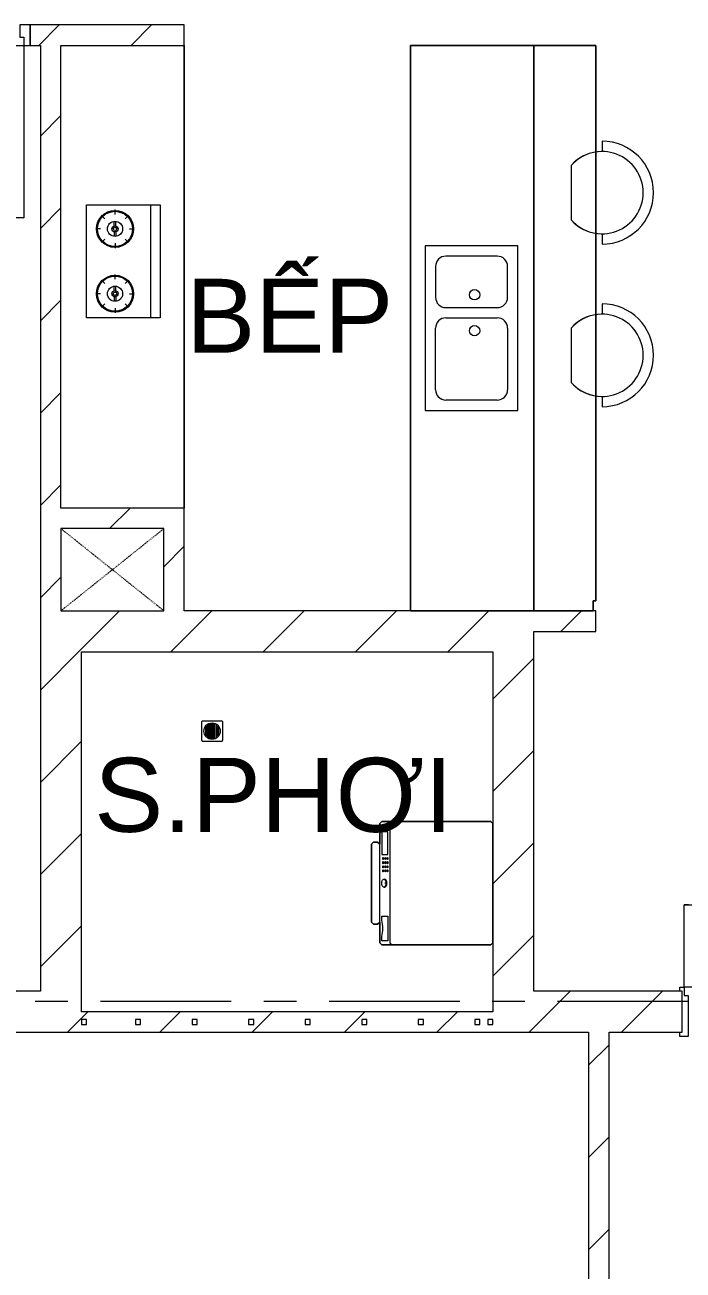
# Model space of a CAD drawing. Header units: millimetres. Extents: x -20144 to 117103, y -11426 to 48263.
# Drawn here: x 66326 to 69525, y 31643 to 37700 of the extents above; entities that cross this region are included whole.
import ezdxf

# ---------------------------------------------------------------- set-up
doc = ezdxf.new("R2010")
doc.units = ezdxf.units.MM
doc.linetypes.add('Dash_2_', pattern=[6.35, 3.175, -3.175])
doc.linetypes.add('Grid Line', pattern=[22.225, 12.7, -3.175, 3.175, -3.175])
for name, color, linetype, lineweight in [('A-DETL-GENF', 31, 'Continuous', 5), ('A-DETL-GENF-HDLN', 161, 'Dash_2_', 5), ('CHU', 181, 'Continuous', 5), ('CUA', 31, 'Continuous', 9), ('HATCH-TUONG', 152, 'Continuous', 9), ('NET THAY 2', 55, 'Continuous', 5), ('NET-CAT', 3, 'Continuous', 9), ('THIET BI', 44, 'Continuous', 5), ('THIET-BI', 44, 'Continuous', 5), ('TRUC', 225, 'Continuous', 5)]:
    doc.layers.add(name, color=color, linetype=linetype, lineweight=lineweight)
doc.styles.add('Arial_4', font='arial.ttf', dxfattribs={"height": 360})
pattern_1 = [(45, (71000, 0), (-224.5064, 224.5064), [])]

# ---------------------------------------------------------------- blocks, each defined once
blk = doc.blocks.new('CUA VAO CAN HO_0001 - Type 1-434610-MẶT BẰNG TẦNG 23')
at = {"layer": 'CUA', "lineweight": 5}
for p, q in [((-570, 97.7), (-570, 117.7)), ((-570, 117.7), (-530, 117.7)), ((-560, 97.7), (-570, 97.7)), ((-560, -102.3), (-560, 97.7)), ((-530, 117.7), (-530, -81.3)), ((733, 117.7), (773, 117.7)), ((733, -81.3), (733, 117.7)), ((763, 97.7), (763, -102.3)), ((773, 97.7), (763, 97.7)), ((773, 117.7), (773, 97.7)), ((-570, -102.3), (-560, -102.3)), ((-570, -122.3), (-570, -102.3)), ((-550, -81.3), (-550, -122.3)), ((-530, -81.3), (-550, -81.3)), ((753, -81.3), (733, -81.3)), ((753, -122.3), (753, -81.3)), ((763, -102.3), (773, -102.3)), ((773, -102.3), (773, -122.3)), ((-550, -122.3), (-570, -122.3)), ((773, -122.3), (753, -122.3))]:
    blk.add_line(p, q, dxfattribs=at)
at = {"layer": 'CUA'}
for p, q in [((-509, -122.3), (-549, -122.3)), ((-549, -122.3), (-549, -1022.3)), ((-509, -1022.3), (-509, -122.3)), ((712, -122.3), (752, -122.3)), ((712, -522.3), (712, -122.3)), ((752, -122.3), (752, -522.3)), ((752, -522.3), (712, -522.3)), ((-549, -1022.3), (-509, -1022.3))]:
    blk.add_line(p, q, dxfattribs=at)
at = {"layer": 'CUA', "lineweight": 5}
for centre, radius, start, end in [((-549, -122.3), 900, 270, 0.5), ((752, -122.3), 400, 179.5, 270)]:
    blk.add_arc(centre, radius, start, end, dxfattribs=at)
blk = doc.blocks.new('CUA PHONG NGU - Type 1-398312-MẶT BẰNG TẦNG 23')
at = {"layer": 'CUA'}
for p, q in [((-317.5, 890.3), (-277.5, 890.3)), ((-317.5, 52.3), (-317.5, 890.3)), ((-277.5, 890.3), (-277.5, 52.3)), ((-277.5, 52.3), (-317.5, 52.3))]:
    blk.add_line(p, q, dxfattribs=at)
at = {"layer": 'CUA', "lineweight": 5}
for p, q in [((-318.5, 52.3), (-348.5, 52.3)), ((-348.5, 52.3), (-348.5, -47.7)), ((-318.5, 11.3), (-318.5, 52.3)), ((-298.5, 11.3), (-318.5, 11.3)), ((-298.5, -47.7), (-298.5, 11.3)), ((521.5, 11.3), (501.5, 11.3)), ((501.5, 11.3), (501.5, -47.7)), ((551.5, 52.3), (521.5, 52.3)), ((521.5, 52.3), (521.5, 11.3)), ((551.5, -47.7), (551.5, 52.3)), ((-348.5, -47.7), (-298.5, -47.7)), ((501.5, -47.7), (551.5, -47.7))]:
    blk.add_line(p, q, dxfattribs=at)
blk.add_arc((-317.5, 52.3), 838, 359.5, 90, dxfattribs=at)
blk = doc.blocks.new('X-BEP - X-BEP-645522-MẶT BẰNG TẦNG 23')
at = {"layer": 'THIET BI'}
for p, q in [((2250.1, 0), (0.1, 0)), ((0.1, 0), (2250.1, 0)), ((775.5, -117.4), (1324.5, -117.4)), ((775.5, -475.7), (775.5, -117.4)), ((1324.5, -117.4), (1324.5, -475.7)), ((1324.5, -162.4), (775.5, -162.4)), ((842.7, -287.3), (826.1, -270.7)), ((892.3, -266.8), (892.3, -243.3)), ((941.9, -287.3), (958.5, -270.7)), ((1158.1, -287.3), (1141.5, -270.7)), ((1207.7, -266.8), (1207.7, -243.3)), ((1257.3, -287.3), (1273.9, -270.7)), ((822.1, -336.9), (798.7, -336.9)), ((878.1, -332.9), (855.6, -332.9)), ((878.1, -341), (855.6, -341)), ((906.4, -332.9), (928.9, -332.9)), ((906.4, -341), (928.9, -341)), ((962.5, -336.9), (985.9, -336.9)), ((1137.5, -336.9), (1114.1, -336.9)), ((1193.6, -332.9), (1171.1, -332.9)), ((1193.6, -341), (1171.1, -341)), ((1221.9, -332.9), (1244.4, -332.9)), ((1221.9, -341), (1244.4, -341)), ((1277.9, -336.9), (1301.3, -336.9)), ((842.7, -386.6), (826.1, -403.1)), ((892.3, -407.1), (892.3, -430.5)), ((941.9, -386.6), (958.5, -403.1)), ((1158.1, -386.6), (1141.5, -403.1)), ((1207.7, -407.1), (1207.7, -430.5)), ((1257.3, -386.6), (1273.9, -403.1)), ((1324.5, -475.7), (775.5, -475.7))]:
    blk.add_line(p, q, dxfattribs=at)
for centre, radius in [((892.3, -336.9), 90), ((892.3, -336.9), 85.5), ((892.3, -336.9), 36.9), ((1207.7, -336.9), 90), ((1207.7, -336.9), 85.5), ((1207.7, -336.9), 36.9), ((892.3, -336.9), 14.7), ((892.3, -336.9), 8.24), ((1207.7, -336.9), 14.7), ((1207.7, -336.9), 8.24)]:
    blk.add_circle(centre, radius, dxfattribs=at)
blk = doc.blocks.new('X-BEP - X-BEP-496224-MẶT BẰNG TẦNG 23')
at = {"layer": 'THIET BI'}
for p, q in [((2750, 0), (0, 0)), ((0, 0), (0, -600)), ((0, 0), (2750, 0)), ((0, -600), (0, 0)), ((2750, -600), (2750, 0)), ((2750, 0), (2750, -600)), ((975, -71.5), (975, -521.5)), ((1775, -71.5), (975, -71.5)), ((1775, -521.5), (1775, -71.5)), ((1025, -421.5), (1025, -171.5)), ((1075, -121.5), (1375, -121.5)), ((1425, -171.5), (1425, -421.5)), ((1475, -171.5), (1475, -421.5)), ((1675, -121.5), (1525, -121.5)), ((1725, -421.5), (1725, -171.5)), ((1375, -471.5), (1075, -471.5)), ((1525, -471.5), (1675, -471.5)), ((975, -521.5), (1775, -521.5)), ((0, -600), (2750, -600)), ((2750, -600), (0, -600))]:
    blk.add_line(p, q, dxfattribs=at)
for centre in [(1362.5, -311.5), (1537.5, -311.5)]:
    blk.add_circle(centre, 25, dxfattribs=at)
for centre, start, end in [((1075, -171.5), 90, 180), ((1375, -171.5), 360, 90), ((1525, -171.5), 90, 180), ((1675, -171.5), 0, 90), ((1075, -421.5), 180, 270), ((1375, -421.5), 270, 0), ((1525, -421.5), 180, 270), ((1675, -421.5), 270, 0)]:
    blk.add_arc(centre, 50, start, end, dxfattribs=at)
blk = doc.blocks.new('X-BAR - X-BAR-496783-MẶT BẰNG TẦNG 23')
at = {"layer": 'THIET BI'}
for p, q in [((-287.2, -47.8), (-300, -47.8)), ((-300, -47.8), (-300, -2750)), ((-300, -2750), (-300, -47.8)), ((-300, -47.8), (-287.2, -47.8)), ((0, 0), (-287.2, 0)), ((-287.2, 0), (-287.2, -47.8)), ((-287.2, -47.8), (-287.2, 0)), ((-287.2, 0), (0, 0)), ((0, -2750), (0, 0)), ((0, 0), (0, -2750)), ((-300, -2750), (0, -2750)), ((0, -2750), (-300, -2750))]:
    blk.add_line(p, q, dxfattribs=at)
blk = doc.blocks.new('X-GHE BAR - X-GHE BAR-449055-MẶT BẰNG TẦNG 23')
at = {"layer": 'THIET BI'}
for p, q in [((-250, -250), (-200, -250)), ((-250, -250), (-200, -250)), ((200, -250), (250, -250)), ((200, -250), (250, -250)), ((-132.3, -400), (132.3, -400)), ((-132.3, -400), (132.3, -400))]:
    blk.add_line(p, q, dxfattribs=at)
for radius, start, end in [(250, 0, 180), (250, 0, 180), (200, 311.40962, 228.59038), (200, 180, 228.59038), (200, 311.40962, 0)]:
    blk.add_arc((0, -250), radius, start, end, dxfattribs=at)
blk = doc.blocks.new('X-MAY GIAT - X-MAY GIAT-V84-MẶT BẰNG TẦNG 23')
at = {"layer": 'THIET BI'}
for p, q in [((-290, 0), (-300, -10)), ((-300, -10), (-290, 0)), ((290, 0), (-290, 0)), ((-290, 0), (290, 0)), ((300, -10), (290, 0)), ((290, 0), (300, -10)), ((-300, -10), (-300, -540)), ((-300, -540), (-300, -10)), ((300, -540), (300, -10)), ((300, -10), (300, -540)), ((-300, -490), (-290, -500)), ((-300, -540), (-290, -550)), ((-290, -550), (-300, -540)), ((-290, -500), (290, -500)), ((-250, -510), (-250, -540)), ((-140, -510), (-250, -510)), ((-250, -540), (-140, -540)), ((-140, -540), (-140, -510)), ((-20, -530), (-20, -525)), ((0, -520), (0, -525)), ((20, -530), (20, -525)), ((160, -510), (280, -510)), ((160, -540), (160, -510)), ((180, -540), (160, -540)), ((280, -540), (260, -540)), ((280, -510), (280, -540)), ((290, -500), (300, -490)), ((290, -550), (300, -540)), ((300, -540), (290, -550)), ((-290, -550), (-190, -550)), ((-190, -550), (-290, -550)), ((-190, -550), (-200, -560)), ((-200, -560), (-190, -550)), ((-200, -560), (-200, -580)), ((-200, -580), (-200, -560)), ((-200, -580), (-190, -590)), ((-190, -590), (-200, -580)), ((190, -550), (-190, -550)), ((-190, -590), (190, -590)), ((190, -590), (-190, -590)), ((200, -560), (190, -550)), ((190, -550), (290, -550)), ((190, -550), (200, -560)), ((290, -550), (190, -550)), ((190, -590), (200, -580)), ((200, -580), (190, -590)), ((200, -580), (200, -560)), ((200, -560), (200, -580))]:
    blk.add_line(p, q, dxfattribs=at)
blk.add_arc((220, -697.5), 162.5, 75.74997, 104.25003, dxfattribs=at)
for centre, major_axis in [((-120, -512.5), (5, 0)), ((-120, -522.5), (5, 0)), ((-120, -532.5), (5, 0)), ((-100, -512.5), (5, 0)), ((-100, -522.5), (5, 0)), ((-100, -532.5), (5, 0)), ((-80, -512.5), (5, 0)), ((-80, -522.5), (5, 0)), ((-80, -532.5), (5, 0)), ((-60, -512.5), (-5, 0)), ((-60, -522.5), (-5, 0)), ((-60, -532.5), (-5, 0)), ((0, -530), (-20, 0))]:
    blk.add_ellipse(centre, major_axis=major_axis, ratio=0.5, dxfattribs=at)
blk.add_ellipse((0, -525), major_axis=(-20, 0), ratio=0.5, start_param=3.141593, end_param=6.283185, dxfattribs=at)
blk = doc.blocks.new('Railing - 25mm-666288-MẶT BẰNG TẦNG 23')
at = {"layer": 'NET THAY 2'}
for p, q in [((12.5, 12.5), (-12.5, 12.5)), ((-12.5, 12.5), (-12.5, -12.5)), ((12.5, -12.5), (12.5, 12.5)), ((-12.5, -12.5), (12.5, -12.5))]:
    blk.add_line(p, q, dxfattribs=at)
blk = doc.blocks.new('Railing - Railing-621038-MẶT BẰNG TẦNG 23')
at = {"rotation": 90}
for p in [(-4387, 32849.9), (-4124.5, 32849.9), (-3849.5, 32849.9), (-3574.5, 32849.9), (-3299.5, 32849.9), (-3024.5, 32849.9), (-2749.5, 32849.9), (-2474.5, 32849.9), (-2412, 32849.9)]:
    blk.add_blockref('Railing - 25mm-666288-MẶT BẰNG TẦNG 23', p, dxfattribs=at)
blk = doc.blocks.new('X-PHEU - X-PHEU-444926-MẶT BẰNG TẦNG 23')
at = {"layer": 'THIET-BI'}
for p, q in [((29, 125), (121, 125)), ((25, 29), (25, 121)), ((42.5, 90.5), (42.5, 59.5)), ((47.5, 51.8), (47.5, 98.2)), ((52.5, 103.1), (52.5, 46.9)), ((57.5, 43.5), (57.5, 106.5)), ((62.5, 108.8), (62.5, 41.2)), ((67.5, 39.8), (67.5, 110.2)), ((72.5, 110.9), (72.5, 78.1)), ((72.5, 71.9), (72.5, 39.1)), ((77.5, 78.1), (77.5, 110.9)), ((77.5, 39.1), (77.5, 71.9)), ((82.5, 110.2), (82.5, 39.8)), ((87.5, 41.2), (87.5, 108.8)), ((92.5, 106.5), (92.5, 43.5)), ((97.5, 46.9), (97.5, 103.1)), ((102.5, 98.2), (102.5, 51.8)), ((107.5, 59.5), (107.5, 90.5)), ((125, 121), (125, 29)), ((121, 25), (29, 25))]:
    blk.add_line(p, q, dxfattribs=at)
blk.add_circle((75, 75), 40, dxfattribs=at)
for centre, radius, start, end in [((29, 121), 4, 90, 180), ((121, 121), 4, 0, 90), ((75, 75), 36, 139.80824, 154.52563), ((75, 75), 36, 119.0853, 128.68219), ((75, 75), 36, 102.0247, 110.31751), ((75, 75), 4, 128.68219, 231.31781), ((75, 75), 36, 90, 93.98208), ((75, 75), 36, 86.01792, 90), ((75, 75), 4, 308.68219, 51.31781), ((75, 75), 36, 69.68249, 77.9753), ((75, 75), 36, 51.31781, 60.9147), ((75, 75), 36, 25.47437, 40.19176), ((29, 29), 4, 180, 270), ((75, 75), 36, 205.47437, 220.19176), ((75, 75), 36, 231.31781, 240.9147), ((75, 75), 36, 249.68249, 257.9753), ((75, 75), 36, 266.01792, 270), ((75, 75), 36, 270, 273.98208), ((75, 75), 36, 282.0247, 290.31751), ((75, 75), 36, 299.0853, 308.68219), ((75, 75), 36, 319.80824, 334.52563), ((121, 29), 4, 270, 360)]:
    blk.add_arc(centre, radius, start, end, dxfattribs=at)
blk = doc.blocks.new('Family2 - Family1 2-691442-MẶT BẰNG TẦNG 23')
at = {"layer": 'A-DETL-GENF'}
for p, q in [((500, 400), (0, 400)), ((0, 400), (0, 0)), ((500, 0), (500, 400)), ((0, 0), (500, 0))]:
    blk.add_line(p, q, dxfattribs=at)
at = {"layer": 'A-DETL-GENF-HDLN'}
for p, q in [((0, 400), (500, 0.8)), ((0, 0), (500, 399.2))]:
    blk.add_line(p, q, dxfattribs=at)

msp = doc.modelspace()

# ---------------------------------------------------------------- hatches: boundary and pattern name
at = {"layer": 'HATCH-TUONG', "lineweight": 5}
h = msp.add_hatch(dxfattribs=at)
h.set_pattern_fill('FP_4', color=256, style=0, pattern_type=2)
h.set_pattern_definition(pattern_1)
h.paths.add_polyline_path([(66400.5, 37599.9), (67100.5, 37599.9), (67100.5, 37699.9), (66350.5, 37699.9), (66350.5, 37599.9)], flags=0)
h.paths.add_polyline_path([(65230.5, 37599.9), (65450.5, 37599.9), (65450.5, 37699.9), (65230.5, 37699.9)], flags=0)
h.paths.add_polyline_path([(64530.5, 37599.9), (64530.5, 37699.9), (62700.4, 37699.9), (62700.4, 37599.9), (64311, 37599.9)], flags=0)
h = msp.add_hatch(dxfattribs=at)
h.set_pattern_fill('FP_4', color=256, style=0, pattern_type=2)
h.set_pattern_definition(pattern_1)
h.paths.add_polyline_path([(66400.5, 34849.9), (66500.5, 34849.9), (66500.5, 37599.9), (66400.5, 37599.9), (66400.5, 35249.9)], flags=0)
h = msp.add_hatch(dxfattribs=at)
h.set_pattern_fill('FP_4', color=256, style=0, pattern_type=2)
h.set_pattern_definition(pattern_1)
h.paths.add_polyline_path([(67000.5, 35249.9), (67000.5, 35349.9), (66500.5, 35349.9), (66500.5, 35249.9)], flags=0)
h = msp.add_hatch(dxfattribs=at)
h.set_pattern_fill('FP_4', color=256, style=0, pattern_type=2)
h.set_pattern_definition(pattern_1)
h.paths.add_polyline_path([(67000.5, 34849.9), (67100.5, 34849.9), (67100.5, 35349.9), (67000.5, 35349.9), (67000.5, 35249.7)], flags=0)
h = msp.add_hatch(dxfattribs=at)
h.set_pattern_fill('FP_4', color=256, style=0, pattern_type=2)
h.set_pattern_definition(pattern_1)
h.paths.add_polyline_path([(66400.5, 32999.9), (66600.5, 32999.9), (66600.5, 34849.9), (66400.5, 34849.9), (66400.5, 34052.6)], flags=0)
h = msp.add_hatch(dxfattribs=at)
h.set_pattern_fill('FP_4', color=256, style=0, pattern_type=2)
h.set_pattern_definition(pattern_1)
h.paths.add_polyline_path([(68800.5, 34649.9), (68800.5, 34849.9), (66600.5, 34849.9), (66600.5, 34649.9), (68600.5, 34649.9)], flags=0)
h = msp.add_hatch(dxfattribs=at)
h.set_pattern_fill('FP_4', color=256, style=0, pattern_type=2)
h.set_pattern_definition(pattern_1)
h.paths.add_polyline_path([(69100.5, 34749.9), (69100.5, 34849.9), (68800.5, 34849.9), (68800.5, 34749.9)], flags=0)
h = msp.add_hatch(dxfattribs=at)
h.set_pattern_fill('FP_4', color=256, style=0, pattern_type=2)
h.set_pattern_definition(pattern_1)
h.paths.add_polyline_path([(68600.5, 32799.9), (68800.5, 32799.9), (68800.5, 34649.9), (68600.5, 34649.9), (68600.5, 32837.4)], flags=0)
h = msp.add_hatch(dxfattribs=at)
h.set_pattern_fill('FP_4', color=256, style=0, pattern_type=2)
h.set_pattern_definition(pattern_1)
h.paths.add_polyline_path([(66600.5, 32799.9), (66600.5, 32999.9), (64850.5, 32999.9), (64850.5, 32799.9), (65333.6, 32799.9)], flags=0)
h = msp.add_hatch(dxfattribs=at)
h.set_pattern_fill('FP_4', color=256, style=0, pattern_type=2)
h.set_pattern_definition(pattern_1)
h.paths.add_polyline_path([(70843.5, 32799.9), (72350.5, 32799.9), (72350.5, 32999.9), (70843.5, 32999.9)], flags=0)
h.paths.add_polyline_path([(69424.1, 32799.9), (69520.5, 32799.9), (69520.5, 32999.9), (68800.5, 32999.9), (68800.5, 32799.9), (69165.6, 32799.9)], flags=0)
h = msp.add_hatch(dxfattribs=at)
h.set_pattern_fill('FP_4', color=256, style=0, pattern_type=2)
h.set_pattern_definition(pattern_1)
h.paths.add_polyline_path([(68263, 32799.9), (68600.5, 32799.9), (68600.5, 32837.4), (68575.5, 32837.4), (68575.5, 32862.4), (68600.5, 32862.4), (68600.5, 32899.9), (66600.5, 32899.9), (66600.5, 32862.4), (66625.5, 32862.4), (66625.5, 32837.4), (66600.5, 32837.4), (66600.5, 32799.9), (68238, 32799.9)], flags=0)
h.paths.add_polyline_path([(67713, 32837.4), (67688, 32837.4), (67688, 32862.4), (67713, 32862.4)], flags=0)
h.paths.add_polyline_path([(67413, 32837.4), (67413, 32862.4), (67438, 32862.4), (67438, 32837.4)], flags=0)
h.paths.add_polyline_path([(66888, 32837.4), (66863, 32837.4), (66863, 32862.4), (66888, 32862.4)], flags=0)
h.paths.add_polyline_path([(68513, 32837.4), (68513, 32862.4), (68538, 32862.4), (68538, 32837.4)], flags=0)
h.paths.add_polyline_path([(67988, 32837.4), (67963, 32837.4), (67963, 32862.4), (67988, 32862.4)], flags=0)
h.paths.add_polyline_path([(67163, 32837.4), (67138, 32837.4), (67138, 32862.4), (67163, 32862.4)], flags=0)
h.paths.add_polyline_path([(68238, 32837.4), (68238, 32862.4), (68263, 32862.4), (68263, 32837.4)], flags=0)
h = msp.add_hatch(dxfattribs=at)
h.set_pattern_fill('FP_4', color=256, style=0, pattern_type=2)
h.set_pattern_definition(pattern_1)
h.paths.add_polyline_path([(69165.6, 31099.9), (69165.6, 32799.9), (69065.6, 32799.9), (69065.6, 31099.9)], flags=0)

# ---------------------------------------------------------------- linework, layer by layer
at = {"layer": 'NET-CAT', "lineweight": 15}
for p, q in [((67100.5, 37699.9), (66350.5, 37699.9)), ((66350.5, 37699.9), (66350.5, 37599.9)), ((67100.5, 37599.9), (67100.5, 37699.9)), ((66350.5, 37599.9), (66400.5, 37599.9)), ((66400.5, 37599.9), (66400.5, 34849.9)), ((66500.5, 35349.9), (66500.5, 37599.9)), ((66500.5, 37599.9), (67100.5, 37599.9)), ((67000.5, 35349.9), (66500.5, 35349.9)), ((67100.5, 35349.9), (67000.5, 35349.9)), ((67100.5, 34849.9), (67100.5, 35349.9)), ((66400.5, 34849.9), (66400.5, 32999.9)), ((68800.5, 34849.9), (67100.5, 34849.9)), ((69100.5, 34849.9), (68800.5, 34849.9)), ((69100.5, 34749.9), (69100.5, 34849.9)), ((68800.5, 34649.9), (68800.5, 34749.9)), ((68800.5, 34749.9), (69100.5, 34749.9)), ((66600.5, 32999.9), (66600.5, 34649.9)), ((66600.5, 34649.9), (68600.5, 34649.9)), ((68600.5, 34649.9), (68600.5, 32899.9)), ((68800.5, 32999.9), (68800.5, 34649.9)), ((66400.5, 32999.9), (64850.5, 32999.9)), ((66600.5, 32899.9), (66600.5, 32999.9)), ((69520.5, 32999.9), (68800.5, 32999.9)), ((69520.5, 32799.9), (69520.5, 32999.9)), ((68600.5, 32899.9), (66600.5, 32899.9)), ((64850.5, 32799.9), (66600.5, 32799.9)), ((66600.5, 32799.9), (68600.5, 32799.9)), ((68600.5, 32799.9), (68800.5, 32799.9)), ((68800.5, 32799.9), (69065.6, 32799.9)), ((69065.6, 32799.9), (69065.6, 31099.9)), ((69165.6, 32799.9), (69520.5, 32799.9)), ((69165.6, 31099.9), (69165.6, 32799.9))]:
    msp.add_line(p, q, dxfattribs=at)
at = {"layer": 'TRUC', "linetype": 'Grid Line', "ltscale": 50}
msp.add_line((114000.5, 32949.9), (58907.6, 32949.9), dxfattribs=at)

# ---------------------------------------------------------------- block references
at = {"lineweight": 9}
for name, p, rotation in [('CUA PHONG NGU - Type 1-398312-MẶT BẰNG TẦNG 23', (66002, 37652.2), 180), ('X-BEP - X-BEP-645522-MẶT BẰNG TẦNG 23', (67100.5, 37600), 270), ('X-BEP - X-BEP-496224-MẶT BẰNG TẦNG 23', (68200.5, 34850), 90), ('X-BAR - X-BAR-496783-MẶT BẰNG TẦNG 23', (68800.5, 34850), 180), ('X-GHE BAR - X-GHE BAR-449055-MẶT BẰNG TẦNG 23', (69381.5, 36883.9), 270), ('X-GHE BAR - X-GHE BAR-449055-MẶT BẰNG TẦNG 23', (69381.5, 36092.9), 270), ('CUA VAO CAN HO_0001 - Type 1-434610-MẶT BẰNG TẦNG 23', (70283.4, 32897.7), 180), ('X-MAY GIAT - X-MAY GIAT-V84-MẶT BẰNG TẦNG 23', (68600.5, 33525), 270)]:
    msp.add_blockref(name, p, dxfattribs=dict(at, rotation=rotation))
at = {"lineweight": 5}
msp.add_blockref('Family2 - Family1 2-691442-MẶT BẰNG TẦNG 23', (66500.5, 34849.9), dxfattribs=at)
at = {"lineweight": 9}
for name, p in [('X-PHEU - X-PHEU-444926-MẶT BẰNG TẦNG 23', (67160.5, 34189.9)), ('Railing - Railing-621038-MẶT BẰNG TẦNG 23', (71000, 0))]:
    msp.add_blockref(name, p, dxfattribs=at)

# ---------------------------------------------------------------- texts
at = {"layer": 'CHU', "color": 7, "char_height": 360, "attachment_point": 3, "line_spacing_factor": 0.936439, "style": 'Arial_4'}
for s, insert, width in [('\\pt2540,5080,7620,10160,12700,15240,17780,20320,22860,25400,27940,30480,33020,35560,38100,40640,43180,45720,48260,50800,53340,55880,58420,60960,63500,66040,68580,71120,73660,76200,78740,81280;BẾP', (68116.4, 36465.2), 1001.92), ('\\pt2540,5080,7620,10160,12700,15240,17780,20320,22860,25400,27940,30480,33020,35560,38100,40640,43180,45720,48260,50800,53340,55880,58420,60960,63500,66040,68580,71120,73660,76200,78740,81280;S.PHƠI', (68407, 34134.8), 1710.94)]:
    msp.add_mtext(s, dxfattribs=dict(at, insert=insert, width=width))

doc.saveas('drawing.dxf')
